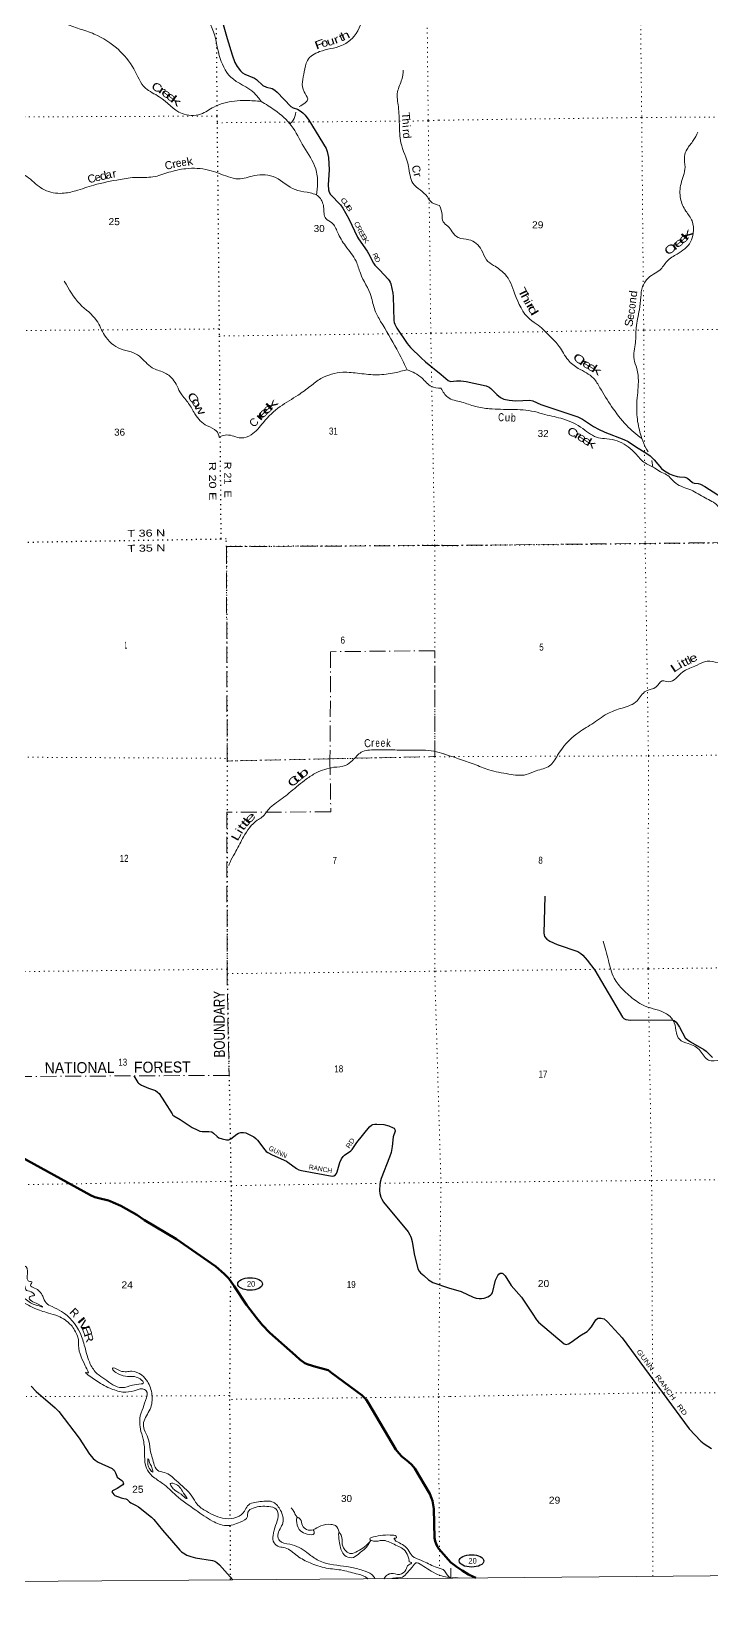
# Model space of a CAD drawing. Header units: feet. Extents: x -2 to 244583, y 367190 to 553316.
# Drawn here: x 172949 to 189955, y 367440 to 406844 of the extents above; entities that cross this region are included whole.
import ezdxf
from ezdxf.enums import TextEntityAlignment as Align

# ---------------------------------------------------------------- set-up
doc = ezdxf.new("R2010")
doc.units = ezdxf.units.FT
doc.header["$LTSCALE"] = 80
doc.linetypes.add('DOT_DASHED', pattern=[7.7, 5, -1.2, 0.3, -1.2])
doc.linetypes.add('DOTTED', pattern=[1.5, 0.3, -1.2])
for name, color, linetype, lineweight in [('17', 7, 'Continuous', 25), ('23', 7, 'Continuous', 70), ('29', 7, 'Continuous', 25), ('30', 7, 'Continuous', 25), ('39', 7, 'Continuous', 13), ('4', 7, 'Continuous', 13), ('41', 7, 'Continuous', 13), ('44', 7, 'DOT_DASHED', 13), ('6', 7, 'DOTTED', 25), ('7', 7, 'DOTTED', 13)]:
    doc.layers.add(name, color=color, linetype=linetype, lineweight=lineweight)

msp = doc.modelspace()

# ---------------------------------------------------------------- linework, layer by layer
at = {"layer": '17'}
for centre in [(178415.17, 375547.69), (183953.5, 368628.12)]:
    msp.add_ellipse(centre, major_axis=(309.24, -1), ratio=0.500121, dxfattribs=at)
at = {"layer": '23'}
for points in [[(172094.39, 379039.18), (174425.81, 377770.12), (174530.31, 377720.31), (174634.07, 377690.06), (174871.81, 377631.81), (174918.49, 377617.06), (174992.19, 377587.56), (175179.93, 377498.09), (175580.53, 377273.24), (175776.85, 377142.61), (176572.07, 376666.62), (177555.81, 375983.16), (177770.48, 375804.09), (177885.09, 375681.15), (178013.87, 375495.79), (178327.32, 375027.24), (178573, 374697.83), (178720.41, 374525.75), (178912.49, 374324.94), (179547.29, 373760.02)], [(179547.29, 373760.02), (179656.45, 373662.88), (179784.2, 373569.47), (179864.31, 373532.23), (180058.36, 373474.34), (180274.6, 373420.59), (180364.01, 373392.47), (180448.58, 373328.28), (181209.75, 372773.33), (181319.71, 372657.43), (181374.03, 372567.8), (182062.61, 371410.31), (182132.91, 371322.58), (182212.65, 371233.02), (182376.65, 371106.31), (182462.12, 371032.5), (182534.75, 370937.14), (182912.54, 370305.97), (182953.48, 370196.67), (182973.72, 370132.39), (183006.74, 369928.39), (183025.44, 369204.92), (183043.16, 369121.16), (183068.38, 369051.49), (183104.58, 368983.5), (183139.47, 368930.49), (183435.78, 368591.99)], [(183435.78, 368591.99), (183530.08, 368517.7), (183572.53, 368485.85), (183716.32, 368383.97), (183878.96, 368286.59), (183988.51, 368235.25), (184061.96, 368201.68)]]:
    msp.add_lwpolyline(points, dxfattribs=at)
at = {"layer": '29'}
for points in [[(177662.08, 407309.29), (177843.09, 406669.12), (177968.48, 406260.46), (178032.15, 406067.83), (178090.11, 405968.53), (178177.34, 405858.44), (178224.32, 405815.71), (178282.07, 405779.23), (178526.33, 405682.48), (178578.76, 405649.05), (178738.35, 405499.2), (178826.44, 405456.76), (178970.63, 405420.58), (179031.42, 405379.84), (179088.65, 405325.91), (179436.57, 404973.48), (179496.9, 404939.7), (179604.74, 404900.93), (179671.99, 404862.78), (179732.8, 404814.31), (179791.56, 404751.68), (179884.7, 404627.04), (180314.04, 403920.31), (180342.44, 403850.04), (180373.69, 403696.86), (180389.08, 403388.89), (180372.27, 403014.52), (180376.6, 402886.44), (180389.41, 402830.88), (180429.87, 402768.92), (180675.53, 402514.67), (180735.74, 402430.61), (180885.47, 402164.84), (181102.57, 401702.76), (181122.88, 401667.54), (181345.99, 401357.7), (181378.6, 401297.05), (181500.32, 401055.45), (181531.75, 401009.43), (181660.27, 400884.27), (181871.25, 400652.62), (181892.6, 400621.64), (181916.12, 400578.19), (181933.17, 400536.17), (181986.55, 400304.35), (181997.53, 400221.88), (182012.31, 399620.04), (182018.58, 399569.36), (182033.53, 399528.77), (182082.05, 399430.8), (182341.74, 399048.23), (182428.54, 398947.6), (182691.17, 398691.21), (182801.66, 398591.07), (183190.79, 398276.06)], [(183190.79, 398276.06), (183372.64, 398127.61), (183429.3, 398102.87), (183578.2, 398119.12), (183688.66, 398114.79), (183819.71, 398099.24), (184320.69, 397986.6), (184393.29, 397956.68), (184440.26, 397922.5), (184585.46, 397772.93), (184679.41, 397696.01), (184763.89, 397657.43), (184892.93, 397631.91), (185057.73, 397617.47), (185409.66, 397636.19), (185490.4, 397613.88), (185687.69, 397525.53), (186613.94, 397215.28), (186732.43, 397156.28), (187004.25, 396975.42), (187130.66, 396905.47), (187286.1, 396834.83), (187762.69, 396653.35), (187871.9, 396601.97), (188075.28, 396455.26), (188316.88, 396318.65), (188420.35, 396240.98), (188522.29, 396141.76), (188703.58, 395928.61), (188757.72, 395882.03), (188821.78, 395839.29), (188902.92, 395792.29), (188984.06, 395755.97), (189099.37, 395721.78), (189154.53, 395713.73), (189287.27, 395704.69), (189353.79, 395685.75), (189480.66, 395571.17), (189522.14, 395555.13), (189623.56, 395547.16), (189680.15, 395529.49), (189788.64, 395472.86), (190950.4, 394733.43)], [(185784.3, 385239.32), (185760.91, 384315.56), (185781.84, 384229.16), (185833.48, 384160.67), (185911.74, 384112.62), (186097.21, 384032.13), (186610.53, 383851.52), (186686.61, 383807.85), (186735.88, 383763.03), (186848.16, 383640.45), (187039.55, 383387.07), (187730.76, 382218.5), (187766.06, 382180.89), (187815.33, 382154), (187869.08, 382145.04), (187938.1, 382138.2), (188958.38, 382151.3), (189024.67, 382131.59), (189069.11, 382093.05), (189157.76, 381964.34), (189296.84, 381698.83), (189342.68, 381654.26), (189427.72, 381600.34), (189759.23, 381407.75), (189822.35, 381363.26), (189979.44, 381210.47)], [(175508.39, 380746.98), (175606.76, 380585.76), (175625.97, 380562.25), (175650.73, 380546.13), (175698.57, 380519.52), (175878.95, 380443.36), (176053.02, 380378.51), (176103.17, 380344.61), (176140.56, 380305.86), (176276.99, 380100.97), (176462.98, 379796.28), (176486.47, 379768.51), (176510.69, 379746.59), (176664.8, 379657.94), (176970.96, 379456.49), (177088.6, 379397.81), (177161.2, 379370.03), (177213.21, 379357.73), (177387.53, 379357.21), (177455.64, 379345.53), (177500.7, 379318.75), (177592.52, 379233.29), (177635.68, 379202.52), (177720.63, 379171.33), (177827.39, 379147.82), (177880.03, 379150.05), (177936.29, 379177.74), (178080.7, 379290.84), (178126.32, 379312.34), (178181.84, 379329.44), (178254.44, 379333.71), (178305.19, 379320.91), (178339.85, 379307), (178510.67, 379221.54), (178559.38, 379185.92), (178604.62, 379142.48), (178781.21, 378901.99), (178820.27, 378860.45), (178858.71, 378832.67), (178967.29, 378771.06), (179324.18, 378612.61), (179361.66, 378589.69), (179575.73, 378430.57), (179631.65, 378401.09), (179701.86, 378380.18), (180471.02, 378242.89), (180511.37, 378248.33), (180547.67, 378271.83), (180573.29, 378306.02), (180593.48, 378351.52), (180664.1, 378586.97), (180703.54, 378677.79), (180740.55, 378733.87), (180774, 378767.53), (180931.2, 378872.65), (180966.17, 378906.41), (181081.92, 379085.92), (181399.34, 379478.25), (181448.73, 379516.42), (181482.89, 379533.51), (181534.14, 379544.2), (181587.83, 379544.57), (181764.14, 379534.41), (181884.31, 379497.19), (181997.48, 379452.32), (182016.7, 379439.5), (182034.39, 379411.48), (182040.19, 379366.86), (181993.94, 379228.34), (181971.39, 378984.8), (181939.83, 378835.92), (181898.69, 378713.11), (181691.19, 378179.83), (181670.79, 378095.58), (181657.97, 378037.89), (181652.48, 377871.89), (181660.11, 377805), (181687.87, 377717.4), (181713.49, 377662.92), (181756.09, 377590.05), (182369.7, 376846.99), (182413.84, 376779.42), (182430.93, 376743.1), (182448.01, 376702.51), (182471.4, 376611.44), (182516.85, 376303.45), (182612.24, 375924.99), (182640.18, 375870.3), (182676.48, 375825.43), (182764.18, 375755.84), (182881.46, 375652.37), (182919.89, 375622.45), (182986.25, 375588.65), (183379.19, 375447.52)], [(183379.19, 375447.52), (183691.46, 375357.87), (183992.47, 375220.38), (184065.9, 375193.22), (184142.53, 375183.41), (184202.99, 375186.77), (184267.94, 375196.85), (184357.52, 375225.99), (184432.1, 375268.05), (184453.82, 375293.22), (184473.97, 375327.95), (184556.56, 375642.5), (184612.83, 375755.98), (184639.7, 375792.96), (184669.11, 375815.68), (184691.21, 375819.85), (184720.33, 375818.73), (184738.24, 375813.12), (184751.68, 375796.32), (184791.92, 375749.39), (184947.07, 375512.07), (185202.89, 375220.52), (185468.85, 374816.27), (185575.82, 374653.41), (185630.03, 374597.07), (186270.42, 374052.32), (186319.34, 374037.14), (186377.57, 374050.59), (186469.6, 374110.89), (186658.65, 374253.96), (186843.39, 374364.32), (186893.97, 374411.17), (186955.36, 374480.86), (187058.79, 374652.84), (187112.13, 374695.99), (187193.58, 374697.25), (187233.06, 374687.03), (187268.9, 374673.58), (187350.63, 374598.79), (187723.25, 374202.7), (189395.41, 371930.25), (189691.49, 371616.6), (189772.67, 371549.65), (189955.26, 371435.74)], [(172937.94, 372993.55), (173067.91, 372858.62), (173544.11, 372455.88), (173629.94, 372365.18), (174139.51, 371696.66), (174395.16, 371295.97), (174492.14, 371184.6), (174539.12, 371141.87), (174613.16, 371094.57), (174969.49, 370933.35), (174993.93, 370915.4), (175013.14, 370894.02), (175051.43, 370830.66), (175079.33, 370743.39), (175093.29, 370723.95), (175209.33, 370637.34), (175228.8, 370613.06), (175243.74, 370577.8), (175245.88, 370551.09), (175235.16, 370530.65), (175094.7, 370440.15), (174974.36, 370381.84), (174964.03, 370365.21), (174961.89, 370351.32), (174978.97, 370317.13), (175004.6, 370288.29), (175034.23, 370265.07), (175194.4, 370202.58), (175256.56, 370185.73), (175308.56, 370178.37), (175337.69, 370162.23), (175400.59, 370105.86), (175435.91, 370081.04), (175564.71, 370015.19), (175623.82, 369975.29), (175948.82, 369723.13), (176006.02, 369662.28), (176222.66, 369394.89), (176450.55, 369137.13), (176656.44, 368895.48), (176699.98, 368856.79), (176740.54, 368827.94), (176834.52, 368774.62), (176936.98, 368736.06), (177048.79, 368708.08), (177477.45, 368637.4), (177532.71, 368617.49), (177579.69, 368587.57), (177653.55, 368528.61), (177981.55, 368152.16)]]:
    msp.add_lwpolyline(points, dxfattribs=at)
at = {"layer": '39'}
msp.add_line((188490.95, 395961.18), (188459.39, 396125.37), dxfattribs=at)
for points in [[(181161.24, 410677.02), (181614.76, 410119.82), (181837.85, 409951.28), (181857.52, 409692.86), (181842.28, 409187.87), (181674.76, 408827.55), (181499.39, 408428.81), (181415.46, 408278.94), (181267.51, 407678.37), (181237.71, 407246.02), (180966.44, 406671.1), (180704.97, 406494.09), (180152.6, 406341.9), (179848.99, 406120.26), (179769.85, 405839.14), (179764.68, 405340.26), (179856.56, 405165), (179640.96, 404967.26)], [(178691.88, 405096.63), (178314.15, 405121.01), (178023.46, 405107.45), (177509.44, 404957.47), (177177.29, 404782.14), (176714.83, 404793.99), (176145, 405213.27), (175800.49, 405427.67), (175506.93, 405908.91), (175112.35, 406399.75), (174516.5, 406780.53), (174142.17, 406913.99), (173771.9, 407045.46), (173238.95, 407372.02), (173088.97, 407815.6), (172953.56, 408184.52), (172681.67, 408758.78), (172189.75, 409321.84), (171853.12, 409570.61), (171580.95, 409845.95), (171221.7, 410165.3), (171031.59, 410216.87)], [(176585.21, 409225.53), (176834.79, 408474.38), (176953.09, 408268.96), (177065.37, 407712.09), (177469.77, 406920.37), (177645.3, 406248.7), (177931.14, 405706.83), (178523.1, 405301.79), (178691.88, 405096.63)], [(182247.18, 405877.66), (182210.14, 405649.26), (182102.93, 405335.68), (182123.27, 404962.15), (182148.02, 404526.02), (182189.06, 404065.75), (182376.24, 403474.92), (182489.73, 403055.4), (182849.12, 402711.82), (182924.48, 402601.11), (183155.76, 402496.75)], [(178691.88, 405096.63), (179038.44, 404876.18), (179446.53, 404492.45), (179758.53, 403964.85), (180056.54, 403412.94), (180105.04, 403059.74), (180075.96, 402756.61)], [(182343.63, 398392.97), (182085.79, 398903.02), (181679.91, 399601.83), (181538.98, 399877.82), (181442.07, 400222.7), (181174.16, 400807.07), (181065.42, 401103.42), (180802.73, 401485.86), (180602.84, 401830.22), (180462.17, 402061.79), (180312.14, 402168.09), (180253.89, 402462.67), (180127.19, 402722.57), (179841.88, 402826.18), (179540.63, 402893.36), (179052.26, 403193.89), (178522.94, 403243.78), (178119.59, 403158.97), (177872.94, 403212.28), (177375.22, 403383.51), (176809.65, 403417.06), (176384.13, 403326.09), (175987.02, 403211.02), (175573.16, 403198.87), (175167.59, 403148.39), (174504.12, 403003.73), (174054.64, 402866.19), (173719.82, 402801.92), (173275.12, 402884.55), (172920.21, 403151.4), (172551.62, 403339.42), (172309.6, 403291.77), (172025.38, 403207.56), (171841.72, 403192.51), (171593.12, 403233.69), (171410.38, 403408.5), (171067.82, 403635.02), (170862.54, 403866.26), (170361.1, 404330.32), (169997.58, 404688.02)], [(179559.84, 404829.07), (179490.17, 404627.98), (179416.18, 404536.1)], [(188369.93, 396345.08), (188318.31, 396426.23), (188214.27, 396677.72), (188108.2, 397100.82), (188087.23, 397551.21), (188125.85, 398091.77), (188085.32, 398423.28), (188019.37, 398652.13), (188052.51, 399069.62), (188070.98, 399440.83), (188150.95, 399892.1), (188186.93, 400206.6), (188230.36, 400468.53), (188500.46, 400780.38), (188661.1, 400881.52), (188843.4, 401107.56), (189093.75, 401284.38), (189430.35, 401587.41), (189493.45, 401804.7), (189470.78, 402109.78), (189314.22, 402357.82), (189180.61, 402670.2), (189193.03, 403041.49), (189294.75, 403454.16), (189277.7, 403722.83), (189342.4, 403903.78), (189498.33, 404120.02), (189615.85, 404330.65)], [(183155.76, 402496.75), (183217.14, 402263.32), (183243.36, 402089.42), (183359.19, 401983.14), (183472.56, 401838.54), (183620.25, 401695.56), (183890.11, 401642.04), (184206, 401382.1), (184328.32, 401140.49), (184502.31, 401001.26), (184786.42, 400786.09), (185038.93, 400284.63), (185415.05, 399652.57), (185623.23, 399502.86), (185920.71, 399222.94), (186145.92, 398976.13), (186368.02, 398636.51), (186623.95, 398427.71), (187004.59, 398181.17), (187165.28, 397941.15), (187456.58, 397477.6), (187826.5, 397005.09), (188213.4, 396672.12)], [(173768.92, 400606.81), (174157.9, 400037.18), (174578.29, 399621.19), (174776.29, 399252.58), (175178.06, 398913.25), (175443.02, 398837.81), (175647.6, 398727.75), (175968.29, 398442.54), (176261.76, 398322.82), (176480.78, 398160.31), (176688.87, 397793.77), (176878.07, 397550.33), (177035.07, 397288.55), (177341.69, 396991.16), (177574.66, 396861.04), (177646.2, 396711.94)], [(182345.19, 398393.34), (182026.6, 398317.03), (181600.84, 398266.45), (181152.38, 398300.59), (180732.23, 398328.8), (180185.94, 398170.58), (179926.54, 397985.51), (179616.91, 397757.78), (179168.29, 397472.8), (178748.57, 397076.89), (178441.45, 396764.35), (178189.5, 396688.37), (177835.7, 396763.37), (177646.2, 396711.94)], [(183189.88, 397930.98), (182949.34, 397974.22), (182715.92, 398183.11), (182537.52, 398305.43), (182345.19, 398393.34)], [(183189.88, 397930.98), (183359.58, 397703.63), (183707.4, 397584.63), (184049.28, 397475.79), (184403.85, 397417.28), (184956.72, 397398.91), (185525.33, 397346.04), (185790.93, 397274.4), (186239.78, 397164.36), (186737.52, 396920.52), (187132.48, 396689.97), (187334.07, 396667.5), (187597.85, 396612.03), (188016.55, 396340.83), (188263.84, 396083.68), (188528.57, 395937.36), (188676.81, 395840.81), (188831.39, 395768.41), (189061.04, 395555.87), (189438.56, 395388.09), (189797.56, 395190.23), (190108.13, 394992.93), (190209.19, 394832.31), (190312.87, 394722.14), (190560.74, 394687.03), (190732.16, 394501.4), (190809.72, 394401.6), (191078.04, 394216.89), (191353.81, 393806.01), (191581.29, 393581.38), (191814.15, 393298.15), (192007.61, 392926.55), (192286.19, 392755.86), (192508.93, 392470.73), (192637.59, 392253.28), (192887.95, 391913.33), (193088.75, 391650.65), (193186.23, 391528.43), (193227.77, 391283.71), (193362.96, 391106.56), (193478.71, 390820.62), (193836.45, 390342.19), (194050.92, 390212.59), (194214.04, 390180.46), (194314.27, 390120.79), (194427.85, 389994.35), (194432.97, 389741.96), (194486.39, 389476.91), (194758.72, 389290.14), (194987.55, 389180.56), (195188.27, 389083.41), (195571.59, 388893.36), (195900.85, 388913.85), (196096.16, 388699.69), (196179.84, 388605.88), (196228.91, 388314.64), (196461.64, 388192.91), (196851.58, 388051.23), (197021.52, 387912.04), (197185.69, 387623.53), (197271.22, 387530.74)], [(193601.08, 390617.37), (193439.15, 390544.51), (193283.36, 390513.98), (193034.03, 390423.94), (192774.69, 390168.49), (192490.57, 390038.48), (192087.54, 389923.94), (191784.51, 390074.73), (191643.95, 390310.48), (191502.47, 390467.52), (190819.87, 390784.1), (190327.71, 390987.49), (189777.9, 391094.65), (189534.37, 390982.34), (189227.86, 390836.43), (188879.9, 390598.13), (188722.69, 390618.08), (188571.54, 390466.38), (188311.95, 390362.33), (188097.18, 390120.5), (187719.61, 389939.06), (187348.52, 389793.88), (186962.03, 389539.87), (186589.8, 389297.81), (186105.12, 388760.29), (185906.21, 388494.06), (185569.69, 388370.69), (185318.26, 388274.63), (184886.47, 388289.61), (184385.13, 388398.23), (184019.36, 388535.6), (183629.33, 388669.21), (183454.45, 388731.75), (183256.06, 388797.54)], [(183268.63, 388794.25), (183010.37, 388861.88), (182442.85, 388883.31), (181974.34, 388893.11), (181542.22, 388895.01), (181195.27, 388834.72), (180978.37, 388631.68), (180803.44, 388505.6), (180506.89, 388457.67), (180069.54, 388318.17), (179822.07, 388165.47), (179438.22, 387852.55), (179078.39, 387576.09), (178921.6, 387454.14), (178711, 387210.74), (178596.35, 387133.42), (178253.46, 386721.74), (178061.7, 386363.31), (177937.82, 386138.52), (177880.04, 386004.93)], [(187245.76, 384116.63), (187375.37, 383634.73), (187523.53, 383186.93), (187742.21, 382899.83), (188045.97, 382638), (188292.54, 382491.89), (188827.23, 382300.12), (189024.44, 382075.84), (189077.97, 381820.89), (189150.83, 381664.63), (189369.59, 381557.18), (189674.29, 381376.1), (189883.47, 381139.57), (190174.2, 381144.35), (190404.11, 381127.62), (190686.37, 380926.6), (191116.23, 380746.11), (191441.4, 380417.43), (191607.25, 380100.65), (192098.85, 379503.62), (192340.04, 379242.51), (192451.52, 379110.03), (192501.31, 378879.35), (192537.67, 378709.37), (192811.24, 378455.96), (193042.36, 378196.98), (193132.64, 377804.34), (193254.33, 377508.24), (193507.56, 377069.35), (193691.25, 376724.11), (193954.6, 376287.12), (194217.47, 375981.35), (194343.57, 375717.5), (194505.6, 375418.93), (194878.3, 375184.58), (195368.26, 374965.06), (195654.28, 374913.38), (195819.75, 374564.3), (196191.55, 374079.66), (196678.45, 373771.35), (197118.49, 373598.82), (197501.79, 373580.35), (197651, 373591.5)], [(168651.38, 377478.74), (168755.21, 377679.2), (169061.18, 377842.29), (169354.02, 377833.64), (169607.41, 377663.22), (169702.8, 377578.87), (169761.41, 377569.06), (169732.72, 377641.63), (169590.22, 377840.87), (169528.54, 378030.41), (169499.2, 378216.07), (169401.35, 378375.14), (169176.72, 378460.87), (168750.23, 378537.52), (168539.92, 378591.01), (168541.81, 378613.24), (168747.74, 378618.3), (169099.05, 378624.08), (169463.26, 378492.58), (169602.16, 378218.6), (169670.46, 377932.15), (169847.7, 377662.39), (170138.72, 377270), (170285.34, 377056.65), (170542.83, 376876.15), (170857.4, 376601.02), (171025.81, 376460.48), (171270.34, 376425.34), (171697.39, 376253.76), (171933.2, 375980.26), (172050.53, 375595.09), (172096.54, 375322.66), (172202.04, 375236.34), (172506.87, 375247.95), (172717.07, 375212.64), (172990.65, 375042.32), (173194.95, 374980.72), (173223.29, 374968.75), (173069.25, 375068.96), (172923.45, 375140.95), (172892.81, 375201.39), (172963.18, 375252.23), (173025.73, 375260.62), (172942.43, 375349.07), (172804.79, 375406.96), (172782.07, 375493.69), (172676.57, 375580.01), (172641.93, 375634.37), (172534.52, 375702.51), (172441.77, 375679.83), (172393.13, 375709.88), (172491.63, 375785.1), (172643.2, 375763.63), (172689.76, 375743.67), (172735.56, 375852.95), (172737.31, 375899.42), (172793.31, 375992.6), (172846.94, 375796.96), (172843.6, 375677.78), (172884.32, 375619.41), (172955.12, 375597.55), (172927.31, 375518.64), (173022.63, 375446.41), (173229.79, 375239.41), (173313.54, 375074.21), (173463.49, 374982.05), (173696.39, 374864.05), (174163.95, 374323.08), (174281.04, 373978.3), (174418.84, 373546.78), (174593.9, 373303.27), (174782.48, 373166.86), (175203.68, 372958.91), (175475.94, 373016.8), (175687.76, 373050.17), (175744.2, 373066.6), (175664.82, 373175.27), (175303.01, 373240.13), (175054.07, 373339.88), (174983.01, 373406.18), (174972.72, 373438.44), (175166.91, 373378.81), (175457.74, 373368.13), (175706.68, 373268.38), (175846.92, 373111.55), (175961.94, 372776.85), (175913.53, 372419.14), (175753.95, 372083.09), (175769.09, 371909.47), (175861.16, 371701.9), (175915.41, 371401.24)], [(168164.1, 377244.07), (168608.15, 377274.54), (168785.06, 377408.72), (168842.67, 377570.57), (169007.43, 377710.74), (169352.54, 377740.73), (169502.54, 377640.49), (169486.61, 377602.04), (169602.1, 377533.94), (169963.06, 377269.13), (170005.06, 376990.63), (170135.36, 376805.47), (170354.31, 376655.08), (170834.22, 376421.16), (171077.1, 376321.38), (171408.58, 376264.45), (171520.08, 376188.26), (171834.73, 375898.98), (171933.38, 375602.59), (171952.72, 375400.72), (171951.31, 375295.69), (171888.64, 375309.52), (171790.81, 375466.56), (171638.37, 375637.48), (171187.84, 375681.7), (170977.96, 375660.46), (170928.74, 375791.5), (170935.8, 375967.24), (170879.39, 375944.75), (170902.81, 375736.84), (170945.83, 375630.01), (171182.44, 375568.57), (171515.73, 375545.99), (171665.24, 375530.57), (171732.41, 375438), (171756.93, 375389.65), (171686.15, 375407.48), (171615.48, 375407.13), (171761.6, 375280.61), (171964.25, 375154.38), (172330.17, 375077.42), (172626.68, 375131.4), (172825.08, 375041.5), (173013.43, 374945.49), (173373.56, 374822.06), (173612.28, 374744.47), (173936.65, 374519.88), (174097.76, 374246), (174126.7, 374131.03), (174122.93, 374084.56), (174273.49, 373540), (174355.2, 373378.83), (174371.63, 373330.44), (174313.03, 373338.23), (174465.25, 373203.67), (174906.95, 372943.3), (175236.63, 372847.99), (175513.08, 372879.65), (175724.83, 372925.13), (175817.97, 372881.16), (175801.2, 372638.72), (175715.79, 372395.94), (175681.99, 372304.89), (175686.57, 371864.63), (175754.69, 371608.47), (175776.98, 371247.07), (175821.12, 370948.38), (175967.66, 370749.16), (176227.19, 370564.64), (176564.13, 370263.36), (177056.92, 369896.2), (177476.49, 369621.59), (177814.33, 369512.18), (178169.23, 369594.72), (178350.12, 369739.02), (178361.6, 369848.13), (178492.27, 369947.74), (178881.75, 369986.03), (179067.9, 369920.3), (179119.41, 369742.82), (179054.11, 369514.28), (178988.92, 369265.54), (179014.22, 369081.88), (179146.04, 368983.57), (179289.57, 368953.99), (179599.68, 368751.54), (179915.69, 368577.39), (180318.25, 368450.13), (180740.6, 368391.63), (181116.75, 368292.51), (181349.56, 368188.64), (181359.34, 368176.93)], [(175915.41, 371401.24), (176004.15, 371072.48), (176098.08, 370891.18), (176278.1, 370837.54), (176570.06, 370632.98), (176959.99, 370245.12), (177088.35, 370047.83), (177321.59, 369869.24), (177791.13, 369683.74), (178083.7, 369719.52), (178274.66, 369867.9), (178352.63, 370001.58), (178669.02, 370110.19), (178996.22, 370093.63), (179179.14, 369888.54), (179235.45, 369579.81), (179110.04, 369270.18), (179149.18, 369137.08), (179410.19, 369045.47), (179837.45, 368837.54), (180090.9, 368657.03), (180248.79, 368589.14), (180919.85, 368471.29), (181231.26, 368392.04), (181458.03, 368286.12), (181544.07, 368181.51)], [(175854.11, 371178.78), (175861.01, 371033.4), (175916.24, 370910.48), (175981.22, 370848.19), (175968.63, 370928.91), (175919.52, 371041.77), (175897.05, 371086.09), (175870.31, 371170.78), (175854.11, 371178.78)], [(176845.26, 370183.96), (176723.03, 370369.17), (176485.63, 370567.94), (176423.05, 370565.61), (176449.76, 370484.95), (176539.16, 370390.47), (176735.81, 370254.11), (176817.04, 370189.84), (176845.26, 370183.96)], [(179599.52, 369710.22), (179551.32, 369777.28), (179494.13, 369890.09), (179445.3, 369952.46)], [(179993.67, 369403.81), (179830.09, 369409.06), (179726.51, 369511.55), (179664.99, 369674.84), (179600.15, 369712.89), (179580.68, 369589.6), (179674.79, 369378), (179846.89, 369298.07), (180018.46, 369309.01), (179993.86, 369403.91)], [(180647.02, 369345.71), (180548.33, 369511.58), (180437.1, 369541.33), (180186.95, 369501.71), (179993.67, 369403.81)], [(181436.02, 369141.28), (181278.35, 368975.95), (181103.28, 368872.08), (180938.07, 368810.68), (180818.6, 368868.65), (180720.66, 369043.88), (180693.09, 369269.94), (180642.2, 369340.38), (180639.07, 369184.85), (180664.4, 368995.13), (180819.35, 368739.4), (180999.19, 368716.06), (181150.02, 368821.82), (181258.56, 368907.19), (181362.91, 369018.78), (181408.94, 369111.73)], [(183426.05, 368200.11), (183341.95, 368283.33), (183280.81, 368379.97), (183090.51, 368465.88), (182752.43, 368615.68), (182541.9, 368707.54), (182470.98, 368751.62), (182371.15, 368904.62), (182115.62, 369095.22), (182024.31, 369171.51), (182020.18, 369187.65), (182076.62, 369204.09), (182080.52, 369228.34), (181981.34, 369270.26), (181737.02, 369269.05), (181414.61, 369156.38), (181503.66, 369120.46), (181719.59, 369141.73), (182014.97, 369042.21), (182294.58, 368875.96), (182376.32, 368708.74), (182390.82, 368646.2), (182390.99, 368617.93), (182453.81, 368577.84), (182385.43, 368531.05), (182311.45, 368405.47), (182152.6, 368291.58), (181942.48, 368312.76), (181853.82, 368280), (181760.99, 368183.19)], [(181963.25, 368185.56), (182003.71, 368199.96), (182225.69, 368223.28), (182350.22, 368336.99), (182498.61, 368513.44), (182558.82, 368576.34), (182708.54, 368524.58), (182895.02, 368402.3), (183105.67, 368290.24), (183426.23, 368200.12)], [(183426.05, 368200.11), (183593.25, 368207.51), (183648.59, 368197.82)], [(183482.41, 368195.78), (183460.87, 368199.88), (183427.64, 368200.18)]]:
    msp.add_spline(points, degree=3, dxfattribs=at)
at = {"layer": '4'}
msp.add_line((183436.8, 368446.51), (183439.04, 368196.52), dxfattribs=at)
msp.add_line((183436.8, 368446.51), (183439.04, 368196.52), dxfattribs=at)
msp.add_line((183436.8, 368446.51), (183439.04, 368196.52), dxfattribs=at)
msp.add_line((183436.8, 368446.51), (183439.04, 368196.52), dxfattribs=at)
msp.add_line((183436.8, 368446.51), (183439.04, 368196.52), dxfattribs=at)
msp.add_line((183436.8, 368446.51), (183439.04, 368196.52), dxfattribs=at)
msp.add_line((183436.8, 368446.51), (183439.04, 368196.52), dxfattribs=at)
msp.add_lwpolyline([(0, 551604.47), (30320.18, 551625.32), (60640.31, 551687.89), (90960.33, 551792.15), (121280.18, 551938.12), (151599.79, 552125.8), (181919.11, 552355.19), (212238.1, 552626.27), (242556.67, 552939.07), (244583.23, 368785.28), (214011.34, 368469.87), (183439.05, 368196.52), (152869.71, 367965.22), (122293.47, 367775.98), (91720.3, 367628.78), (61146.96, 367523.65), (30573.51, 367460.56), (0, 367439.54)], close=True, dxfattribs=at)
at = {"layer": '44'}
for points in [[(180413.7, 388670.03), (180433.76, 387346.21), (177836.91, 387333.62), (177838.84, 383413.59), (177888.09, 380760.88), (167116.28, 380703.15), (167102.18, 383334.78), (164398.26, 383344.21), (164370.8, 391378.42), (161695.36, 391370.38), (161651.65, 394078.51), (160292.1, 394067.85), (160315.48, 392735.46), (156349.84, 392700.34), (156338.88, 394034.37), (152687.31, 394004.32)], [(183226.08, 394000.38), (204290, 394218.2), (209646.75, 394234.83), (209719.58, 388945.4), (209707.58, 383563.67), (209745.86, 378280.16), (209793.93, 372482.38), (213972.31, 372522.79)], [(180413.7, 388670.03), (177841.73, 388615.02), (177823.55, 393971.88), (183226.08, 394000.38)]]:
    msp.add_lwpolyline(points, dxfattribs=at)
msp.add_lwpolyline([(183037.01, 388725.16), (183033.36, 391371.57), (180429.82, 391347.87), (180413.7, 388670.03)], close=True, dxfattribs=at)
at = {"layer": '6'}
msp.add_line((177912.95, 369505.77), (177916.92, 368151.64), dxfattribs=at)
for points in [[(177559.38, 407882.22), (177587, 404730.91), (177589.96, 404565.29), (177641.32, 399412.64), (177642.32, 399234.89), (177683.16, 394156.92)], [(183226.08, 394000.38), (177823.55, 393971.88), (177820.43, 394165.78), (177683.16, 394156.92), (172505.93, 394071.13), (172402.95, 394068.52), (167015.18, 394074.46), (161651.65, 394078.51), (156338.88, 394034.37), (152687.31, 394004.32)], [(183226.08, 394000.38), (188296, 394051.5), (193649.67, 394107.9), (198936.27, 394158.75), (204279.23, 394214.83), (204343.81, 394214.1), (209646.75, 394234.83)], [(177823.55, 393971.88), (177843.37, 388681.69), (177841.73, 388615.02), (177838.84, 383413.59), (177843.86, 383280.15), (177937.48, 378113.75), (177944.16, 378004.71), (177899.11, 372758.6), (177903.69, 372663.69), (177912.44, 369680.65)]]:
    msp.add_lwpolyline(points, dxfattribs=at)
at = {"layer": '7'}
for p, q in [((182168.8, 404605.15), (177589.96, 404565.29)), ((177899.11, 372758.6), (175968.35, 372749.16)), ((183154.62, 368276.48), (183155.16, 368194.18))]:
    msp.add_line(p, q, dxfattribs=at)
for points in [[(182834.48, 414205.3), (182814.04, 409935.58), (182870.41, 404611.26), (182934.76, 399303.15), (183033.46, 393993.22), (183037.01, 388725.16), (183033.01, 383362.13), (183188.05, 378086.85), (183125.48, 372727.52), (183153.56, 368439.33)], [(188142.61, 413617.08), (188150.42, 410025.65), (188209.17, 404695.79), (188260.04, 399382.17), (188296, 394051.5), (188377.81, 388744.66), (188370.05, 383423.62), (188457.53, 378133.81), (188482.26, 372828.56), (188489.19, 368237.68)], [(177587, 404730.91), (172249.87, 404708.85), (166945.2, 404660.71), (161573.65, 404654.62), (156244.6, 404632.61), (154024.93, 404595.89)], [(183138.36, 404627.44), (188209.17, 404695.79), (193548.57, 404728.22), (198859.82, 404769.03), (204017.71, 404835.87)], [(183138.36, 404627.44), (182870.41, 404611.26), (182481.54, 404607.87)], [(152650.99, 399285.1), (156260.32, 399354.52), (161650.09, 399352.64), (166971.3, 399332.19), (172332.58, 399368.52), (177641.32, 399412.64)], [(177642.32, 399234.89), (182934.76, 399303.15), (183182.29, 399305.26)], [(203527.2, 399531.93), (198927.09, 399477.43), (193587.5, 399428.86), (188260.04, 399382.17), (183182.29, 399305.26)], [(160219.71, 388671.94), (161744.87, 388665.52), (167094.08, 388693.71), (172497.87, 388712.11), (177843.37, 388681.69)], [(177841.72, 388617.04), (183037.01, 388725.16), (183269.46, 388723.46)], [(183269.46, 388723.46), (188377.81, 388744.66), (193735.59, 388795.04), (198932.19, 388871.47), (199829.04, 388878.4)], [(177838.84, 383413.59), (172473.67, 383350.98), (167102.18, 383334.78), (161759.56, 383315.46), (156500.47, 383317.33), (152760.77, 383323.35)], [(199417.52, 383552.39), (199043.51, 383549.09), (193685.59, 383486.6), (188370.05, 383423.62), (183313.82, 383367.95)], [(183313.82, 383367.95), (183033.01, 383362.13), (177843.06, 383301.53)], [(169641.65, 378021.23), (172507.83, 378026.53), (177937.48, 378113.75)], [(177944.16, 378004.71), (183188.05, 378086.85), (183357.43, 378084.56)], [(183357.43, 378084.56), (188457.53, 378133.81), (193789.19, 378194.58), (198551.29, 378193.39)], [(188784.07, 372827.9), (188482.26, 372828.56), (183401.58, 372735.35)], [(199369.71, 372836.45), (199057.4, 372832), (193764.56, 372811.16), (189032.89, 372827.36)], [(175835.38, 372748.51), (172562.01, 372732.51), (167224.66, 372670.85)], [(183401.58, 372735.35), (183131.52, 372729.57), (177903.69, 372663.69)]]:
    msp.add_lwpolyline(points, dxfattribs=at)

# ---------------------------------------------------------------- texts
at = {"layer": '17'}
for p in [(178441.22, 375479.38), (183979.55, 368559.81)]:
    msp.add_text('20', height=140, dxfattribs=at).set_placement(p, align=Align.CENTER)
at = {"layer": '30'}
for s, rotation, width, p in [('C', 310.016, 1.5, (180721.38, 402568.43)), ('U', 304.613, 1.35, (180779.52, 402486.71)), ('B', 303.396, 1.45, (180846.04, 402391.29)), ('C', 295.166, 1.15, (181039.55, 401999.8)), ('R', 295.166, 1.15, (181090.44, 401896.27)), ('E', 297.166, 1.25, (181148.9, 401783.2)), ('E', 301.757, 1.4, (181208.88, 401681.2)), ('K', 301.757, 1.35, (181259.74, 401591.4)), ('R', 296.739, 1.15, (181497.9, 401215.85)), ('D', 296.739, 1.15, (181549.36, 401113.7)), ('RD', 57.186, 1.15, (180972.4, 379033.27)), ('GUNN   RANCH   RD', 306.347, 1.3, (188667.47, 373054.11))]:
    msp.add_text(s, height=120, rotation=rotation, dxfattribs=dict(at, width=width)).set_placement(p, align=Align.CENTER)
for s, rotation, p in [('GUNN', 334.06, (179086.83, 378792.63)), ('RANCH', 349.88, (180166.46, 378366.05))]:
    msp.add_text(s, height=120, rotation=rotation, dxfattribs=at).set_placement(p, align=Align.CENTER)
at = {"layer": '41'}
for s, rotation, width, p in [('F', 20.065, 1.55, (180187.84, 406434.62)), ('u', 17.641, 1.3, (180456.98, 406506.48)), ('r', 20.985, 1.35, (180606.92, 406556.35)), ('t', 22.479, 1.15, (180731.87, 406601.87)), ('h', 25.811, 1.45, (180839.3, 406655.85)), ('o', 18.641, 1.15, (180305.73, 406470.02)), ('C', 331.093, 1.3, (176037.68, 405362.56)), ('r', 328.922, 1.7, (176167.8, 405290.03)), ('e', 324.533, 1.65, (176271.28, 405213.35)), ('e', 322.418, 1.75, (176387.72, 405127.42)), ('k', 322.332, 1.95, (176502.59, 405034.59)), ('T', 274.241, 1.05, (182212.06, 404730.77)), ('r', 13.377, 1.15, (176538.23, 403439.71)), ('e', 9.753, 0.95, (176641.73, 403462.65)), ('e', 6.753, 0.85, (176771.82, 403482.68)), ('k', 11.602, 1.15, (176927.6, 403502.89)), ('C', 16.726, 1.05, (174480.12, 403074.83)), ('d', 13.447, 1.2, (174766.18, 403143.5)), ('a', 11.154, 1.05, (174895.52, 403172.6)), ('r', 11.154, 1.1, (175037.79, 403200.19)), ('r', 284.261, 1.2, (182513.42, 403238.41)), ('C', 34.814, 1.45, (188972.65, 401320.92)), ('r', 37.86, 1.95, (189098.31, 401415.64)), ('e', 37.86, 1.75, (189194.43, 401495.4)), ('e', 42.605, 1.95, (189321.41, 401604.61)), ('k', 48.976, 2.1, (189414.66, 401706.1)), ('T', 296.007, 1.6, (185157.58, 400277.16)), ('d', 82.498, 1.1, (188094.2, 400277.27)), ('h', 298.207, 1.5, (185227.45, 400144.71)), ('i', 298.207, 1.25, (185288.17, 400032.26)), ('r', 300.828, 1.7, (185351.81, 399935.6)), ('d', 300.828, 1.7, (185408.53, 399827.64)), ('o', 83.647, 0.85, (188056.05, 399972.72)), ('S', 78.602, 1.1, (187987.75, 399545.49)), ('e', 79.792, 0.95, (188015.9, 399699.31)), ('C', 321.077, 1.55, (186580.98, 398584.22)), ('r', 323.498, 1.9, (186693.51, 398500.63)), ('e', 329.073, 1.5, (186794.29, 398444.56)), ('e', 329.073, 1.5, (186911.51, 398376.19)), ('k', 327.818, 1.75, (187032.18, 398299.78)), ('C', 307.709, 1.55, (176917.66, 397621.75)), ('o', 302.49, 1.55, (176991.67, 397516.14)), ('k', 43.712, 2.25, (179026.12, 397450.03)), ('w', 301.896, 1.55, (177078.78, 397360.25)), ('r', 46.831, 2.2, (178731.59, 397168.4)), ('e', 44.486, 2, (178814.29, 397251.13)), ('e', 43.712, 2, (178915.92, 397346.59)), ('C', 358.278, 0.75, (184690.09, 397106.79)), ('u', 358.278, 0.9, (184850.65, 397101.96)), ('b', 356.924, 0.85, (184994.61, 397096.44)), ('C', 331.641, 1.3, (186431.99, 396744.52)), ('r', 331.641, 1.6, (186565.02, 396672.72)), ('e', 329.305, 1.5, (186665.22, 396613.67)), ('e', 326.571, 1.6, (186786.01, 396535.51)), ('k', 330.127, 1.65, (186903.32, 396465.13)), ('L', 33.984, 1.7, (189110.03, 390883.86)), ('i', 30.32, 1.3, (189212.9, 390944.3)), ('t', 28.54, 1.35, (189300.51, 390985.46)), ('t', 26.54, 1.3, (189381.39, 391023.87)), ('l', 25.372, 1.1, (189445.81, 391051.02)), ('e', 25.36, 1.35, (189537.08, 391101.34)), ('C', 7.842, 0.85, (181364.55, 388961.81)), ('e', 0.043, 0.7, (181603.93, 388970.09)), ('e', 359.454, 0.75, (181737.86, 388969.97)), ('k', 359.454, 0.85, (181875.74, 388966.21)), ('C', 37.542, 1.55, (179563.98, 388039.21)), ('u', 39.005, 1.95, (179685.16, 388142.26)), ('b', 39.37, 1.9, (179800.87, 388234.28)), ('t', 55.428, 1.55, (178280.57, 386909.71)), ('t', 50.727, 1.75, (178355.47, 386995.06)), ('l', 50.727, 1.6, (178410.73, 387056.62)), ('e', 46.732, 1.95, (178482.71, 387130.45)), ('L', 61.837, 1.5, (178154.56, 386695.91)), ('i', 57.837, 1.35, (178227.23, 386814.24)), ('I', 310.265, 2.1, (174119.03, 374576.7)), ('V', 299.927, 1.45, (174181.89, 374458.42)), ('E', 292.223, 1.45, (174241.82, 374342.49)), ('R', 289.292, 1.2, (174291.68, 374173.96))]:
    msp.add_text(s, height=200, rotation=rotation, dxfattribs=dict(at, width=width)).set_placement(p, align=Align.CENTER)
for s, rotation, p in [('h', 277.255, (182223.75, 404586.14)), ('i', 277.29, (182226.38, 404464.66)), ('r', 276.29, (182232.03, 404352.78)), ('d', 275.329, (182242.28, 404234.52)), ('C', 13.377, (176401.01, 403407.2)), ('C', 284.18, (182476.31, 403385.01)), ('e', 13.447, (174623.74, 403109.45)), ('n', 82.684, (188072.56, 400116.11)), ('c', 83.3, (188040.67, 399839.39)), ('C', 46.831, (178581.75, 397008.68)), ('r', 0.803, (181482.71, 388972.06)), ('R', 314.658, (173953.54, 374760.46))]:
    msp.add_text(s, height=200, rotation=rotation, dxfattribs=at).set_placement(p, align=Align.CENTER)
at = {"layer": '44'}
for s, rotation, width, p in [('BOUNDARY', 90.307, 0.8, (177787.18, 381206.7)), ('NATIONAL     FOREST', 0.366, 0.95, (173279.75, 380810.76))]:
    msp.add_text(s, height=275, rotation=rotation, dxfattribs=dict(at, width=width)).set_placement(p)
at = {"layer": '6'}
for s, rotation, width, p in [('R 20 E', 270.461, 1.35, (177387.91, 396091.27)), ('R 21  E', 270.461, 1.15, (177767.59, 396093.88)), ('T 36 N', 0.949, 1.35, (175346.65, 394214.63)), ('T 35 N', 0.949, 1.35, (175352.37, 393840.32))]:
    msp.add_text(s, height=175, rotation=rotation, dxfattribs=dict(at, width=width)).set_placement(p)
at = {"layer": '7'}
for s, width, p in [('25', 1.1, (174873.76, 402005.42)), ('30', 1.05, (180006.99, 401834.42)), ('29', 1.1, (185465.45, 401926.23)), ('36', 1.05, (175014.58, 396745.85)), ('31', 0.85, (180388.49, 396771.9)), ('32', 1.05, (185608.69, 396713.33)), ('6', 0.85, (180678.53, 391549.9)), ('1', 0.4, (175276.48, 391426.78)), ('5', 0.85, (185647.23, 391375.57)), ('12', 0.85, (175154.37, 386095.95)), ('7', 0.85, (180477.44, 386044.35)), ('8', 0.85, (185624.41, 386050.56)), ('13', 0.85, (175120.24, 381002.56)), ('18', 0.85, (180523.05, 380837.13)), ('17', 0.85, (185628.44, 380704.09)), ('24', 1.1, (175198.17, 375437.99)), ('19', 0.85, (180834.25, 375445.58)), ('20', 1.1, (185610.52, 375471.16)), ('25', 1.1, (175465.9, 370329.8)), ('30', 1.05, (180690.82, 370099.93)), ('29', 1.1, (185887.29, 370057.28))]:
    msp.add_text(s, height=175, dxfattribs=dict(at, width=width)).set_placement(p)

doc.saveas('drawing.dxf')
